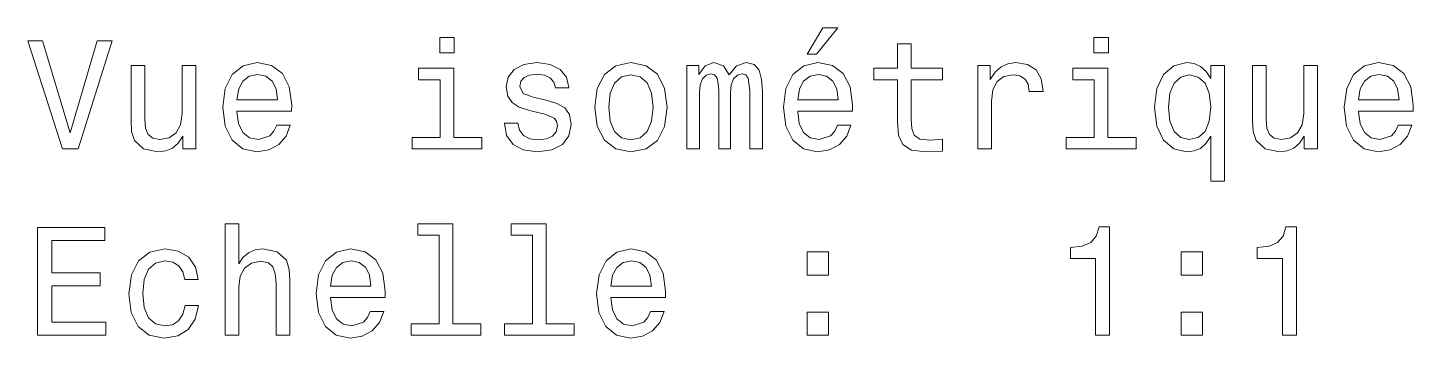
# Model space of a CAD drawing. Extents: x -452 to 1254, y -592 to 756.
# Drawn here: x 716.09 to 761.1, y 195.7 to 205.77 of the extents above; entities that cross this region are included whole.
import ezdxf

# ---------------------------------------------------------------- set-up
doc = ezdxf.new("R2010")
doc.units = 0

msp = doc.modelspace()

# ---------------------------------------------------------------- linework, layer by layer
at = {"color": 7, "lineweight": 13}
for points in [[(741.411, 204.915), (741.709, 204.915), (742.41, 205.773), (741.915, 205.773)], [(718.348, 205.344), (717.471, 202.364), (716.568, 205.344), (716.089, 205.344), (717.219, 201.839), (717.723, 201.839), (718.828, 205.344)], [(729.943, 205.46), (729.474, 205.46), (729.474, 204.956), (729.943, 204.956)], [(751.195, 205.46), (750.726, 205.46), (750.726, 204.956), (751.195, 204.956)], [(744.346, 204.078), (744.346, 202.722), (744.377, 202.283), (744.518, 201.98), (744.8, 201.804), (745.279, 201.743), (745.804, 201.768), (745.804, 202.152), (745.421, 202.121), (745.073, 202.162), (744.886, 202.288), (744.805, 202.5), (744.79, 202.797), (744.79, 204.078), (745.804, 204.078), (745.804, 204.456), (744.79, 204.456), (744.79, 205.248), (744.346, 205.248), (744.346, 204.456), (743.58, 204.456), (743.58, 204.078)], [(721.551, 204.547), (721.107, 204.547), (721.107, 202.984), (721.057, 202.621), (720.91, 202.359), (720.683, 202.197), (720.386, 202.147), (720.149, 202.187), (719.998, 202.308), (719.912, 202.515), (719.892, 202.807), (719.892, 204.547), (719.448, 204.547), (719.448, 202.767), (719.463, 202.409), (719.559, 202.111), (719.851, 201.839), (720.32, 201.743), (720.573, 201.779), (720.789, 201.869), (720.976, 202.026), (721.127, 202.253), (721.127, 201.839), (721.551, 201.839)], [(722.887, 203.065), (724.663, 203.065), (724.668, 203.271), (724.587, 203.851), (724.365, 204.285), (724.012, 204.547), (723.543, 204.643), (723.084, 204.542), (722.731, 204.26), (722.504, 203.801), (722.423, 203.196), (722.499, 202.575), (722.726, 202.121), (723.074, 201.839), (723.528, 201.743), (723.921, 201.809), (724.244, 201.98), (724.481, 202.253), (724.617, 202.616), (724.178, 202.616), (724.088, 202.414), (723.957, 202.263), (723.583, 202.142), (723.296, 202.197), (723.079, 202.374), (722.938, 202.661), (722.887, 203.049)], [(729.928, 202.212), (729.928, 204.456), (728.788, 204.456), (728.788, 204.078), (729.484, 204.078), (729.484, 202.212), (728.576, 202.212), (728.576, 201.839), (730.846, 201.839), (730.846, 202.212)], [(732.933, 203.418), (732.505, 203.518), (732.187, 203.634), (732.081, 203.871), (732.111, 204.038), (732.217, 204.159), (732.389, 204.235), (732.636, 204.265), (732.873, 204.235), (733.06, 204.144), (733.181, 204.008), (733.231, 203.826), (733.665, 203.826), (733.665, 203.836), (733.589, 204.164), (733.382, 204.421), (733.06, 204.583), (732.636, 204.643), (732.207, 204.583), (731.895, 204.416), (731.698, 204.169), (731.637, 203.856), (731.683, 203.554), (731.824, 203.342), (732.056, 203.191), (732.394, 203.085), (732.888, 202.964), (733.191, 202.838), (733.271, 202.737), (733.302, 202.585), (733.256, 202.399), (733.135, 202.258), (732.939, 202.167), (732.676, 202.137), (732.399, 202.167), (732.197, 202.273), (732.061, 202.444), (732.006, 202.681), (731.577, 202.681), (731.647, 202.278), (731.854, 201.985), (732.182, 201.809), (732.636, 201.743), (733.11, 201.809), (733.458, 201.985), (733.67, 202.268), (733.745, 202.636), (733.69, 202.954), (733.534, 203.17), (733.276, 203.312)], [(734.512, 203.191), (734.593, 202.575), (734.825, 202.121), (735.193, 201.839), (735.687, 201.743), (736.176, 201.839), (736.544, 202.116), (736.776, 202.57), (736.862, 203.191), (736.776, 203.806), (736.544, 204.265), (736.176, 204.542), (735.687, 204.643), (735.193, 204.542), (734.825, 204.26), (734.593, 203.806)], [(737.503, 201.839), (737.911, 201.839), (737.911, 203.65), (737.936, 203.922), (738.012, 204.119), (738.128, 204.235), (738.279, 204.28), (738.4, 204.24), (738.481, 204.139), (738.521, 203.967), (738.536, 203.74), (738.536, 201.839), (738.92, 201.839), (738.92, 203.65), (738.945, 203.917), (739.021, 204.114), (739.142, 204.235), (739.293, 204.28), (739.414, 204.24), (739.495, 204.139), (739.545, 203.74), (739.545, 201.839), (739.954, 201.839), (739.954, 203.71), (739.928, 204.098), (739.848, 204.396), (739.686, 204.578), (739.424, 204.643), (739.117, 204.542), (738.879, 204.25), (738.693, 204.537), (738.38, 204.643), (738.093, 204.542), (737.896, 204.26), (737.896, 204.547), (737.503, 204.547)], [(741.104, 203.065), (742.879, 203.065), (742.884, 203.271), (742.803, 203.851), (742.581, 204.285), (742.228, 204.547), (741.759, 204.643), (741.3, 204.542), (740.947, 204.26), (740.72, 203.801), (740.64, 203.196), (740.715, 202.575), (740.942, 202.121), (741.29, 201.839), (741.744, 201.743), (742.137, 201.809), (742.46, 201.98), (742.697, 202.253), (742.833, 202.616), (742.395, 202.616), (742.304, 202.414), (742.173, 202.263), (741.799, 202.142), (741.512, 202.197), (741.295, 202.374), (741.154, 202.661), (741.104, 203.049)], [(746.954, 201.839), (747.397, 201.839), (747.397, 203.387), (747.443, 203.761), (747.579, 204.028), (747.801, 204.189), (748.098, 204.245), (748.32, 204.209), (748.487, 204.109), (748.588, 203.937), (748.623, 203.705), (749.072, 203.705), (749.011, 204.114), (748.845, 204.406), (748.568, 204.583), (748.189, 204.643), (747.932, 204.603), (747.71, 204.502), (747.513, 204.33), (747.357, 204.098), (747.357, 204.547), (746.954, 204.547)], [(751.18, 202.212), (751.18, 204.456), (750.04, 204.456), (750.04, 204.078), (750.736, 204.078), (750.736, 202.212), (749.828, 202.212), (749.828, 201.839), (752.098, 201.839), (752.098, 202.212)], [(754.524, 204.129), (754.367, 204.356), (754.191, 204.517), (753.984, 204.608), (753.747, 204.643), (753.318, 204.542), (752.985, 204.26), (752.768, 203.806), (752.693, 203.196), (752.768, 202.58), (752.985, 202.127), (753.318, 201.839), (753.747, 201.743), (753.984, 201.773), (754.186, 201.859), (754.362, 202.016), (754.524, 202.253), (754.524, 200.79), (754.967, 200.79), (754.967, 204.547), (754.524, 204.547)], [(757.983, 204.547), (757.539, 204.547), (757.539, 202.984), (757.489, 202.621), (757.343, 202.359), (757.116, 202.197), (756.818, 202.147), (756.581, 202.187), (756.43, 202.308), (756.344, 202.515), (756.324, 202.807), (756.324, 204.547), (755.88, 204.547), (755.88, 202.767), (755.895, 202.409), (755.991, 202.111), (756.284, 201.839), (756.753, 201.743), (757.005, 201.779), (757.222, 201.869), (757.408, 202.026), (757.56, 202.253), (757.56, 201.839), (757.983, 201.839)], [(759.32, 203.065), (761.095, 203.065), (761.1, 203.271), (761.019, 203.851), (760.797, 204.285), (760.444, 204.547), (759.975, 204.643), (759.516, 204.542), (759.163, 204.26), (758.936, 203.801), (758.856, 203.196), (758.931, 202.575), (759.158, 202.121), (759.506, 201.839), (759.96, 201.743), (760.354, 201.809), (760.676, 201.98), (760.913, 202.253), (761.049, 202.616), (760.611, 202.616), (760.52, 202.414), (760.389, 202.263), (760.016, 202.142), (759.728, 202.197), (759.511, 202.374), (759.37, 202.661), (759.32, 203.049)], [(722.887, 203.438), (722.943, 203.786), (723.079, 204.043), (723.286, 204.199), (723.558, 204.255), (723.825, 204.199), (724.032, 204.043), (724.158, 203.786), (724.204, 203.438)], [(734.966, 203.196), (735.011, 203.65), (735.153, 203.977), (735.379, 204.179), (735.687, 204.25), (735.99, 204.179), (736.217, 203.982), (736.358, 203.65), (736.408, 203.196), (736.358, 202.737), (736.217, 202.404), (735.99, 202.202), (735.687, 202.137), (735.379, 202.202), (735.153, 202.404), (735.011, 202.737)], [(741.104, 203.438), (741.159, 203.786), (741.295, 204.043), (741.502, 204.199), (741.774, 204.255), (742.042, 204.199), (742.248, 204.043), (742.374, 203.786), (742.42, 203.438)], [(753.147, 203.196), (753.192, 203.645), (753.333, 203.972), (753.545, 204.174), (753.823, 204.245), (754.115, 204.174), (754.337, 203.977), (754.468, 203.65), (754.518, 203.196), (754.468, 202.737), (754.337, 202.409), (754.115, 202.207), (753.823, 202.142), (753.545, 202.207), (753.333, 202.409), (753.192, 202.742)], [(759.32, 203.438), (759.375, 203.786), (759.511, 204.043), (759.718, 204.199), (759.99, 204.255), (760.258, 204.199), (760.464, 204.043), (760.591, 203.786), (760.636, 203.438)], [(722.499, 195.792), (722.943, 195.792), (722.943, 197.356), (722.988, 197.714), (723.135, 197.976), (723.361, 198.137), (723.664, 198.198), (723.906, 198.147), (724.057, 198.011), (724.133, 197.784), (724.158, 197.482), (724.158, 195.792), (724.602, 195.792), (724.602, 197.572), (724.582, 197.931), (724.491, 198.228), (724.194, 198.5), (723.73, 198.596), (723.477, 198.561), (723.261, 198.465), (723.079, 198.314), (722.943, 198.107), (722.943, 199.413), (722.499, 199.413)], [(729.454, 199.04), (729.454, 196.165), (728.541, 196.165), (728.541, 195.792), (730.805, 195.792), (730.805, 196.165), (729.897, 196.165), (729.897, 199.413), (728.758, 199.413), (728.758, 199.04)], [(732.49, 199.04), (732.49, 196.165), (731.577, 196.165), (731.577, 195.792), (733.841, 195.792), (733.841, 196.165), (732.933, 196.165), (732.933, 199.413), (731.794, 199.413), (731.794, 199.04)], [(716.412, 195.792), (718.631, 195.792), (718.631, 196.216), (716.876, 196.216), (716.876, 197.401), (718.439, 197.401), (718.439, 197.82), (716.876, 197.82), (716.876, 198.869), (718.591, 198.869), (718.591, 199.292), (716.412, 199.292)], [(750.776, 195.792), (751.235, 195.792), (751.235, 199.317), (750.892, 199.317), (750.802, 199.01), (750.62, 198.803), (750.343, 198.682), (749.959, 198.642), (749.959, 198.284), (750.776, 198.284)], [(756.848, 195.792), (757.307, 195.792), (757.307, 199.317), (756.964, 199.317), (756.874, 199.01), (756.692, 198.803), (756.415, 198.682), (756.031, 198.642), (756.031, 198.284), (756.848, 198.284)], [(721.188, 197.603), (721.627, 197.603), (721.536, 198.006), (721.319, 198.324), (720.981, 198.521), (720.542, 198.596), (720.058, 198.495), (719.69, 198.213), (719.458, 197.754), (719.377, 197.139), (719.453, 196.529), (719.68, 196.075), (720.038, 195.792), (720.527, 195.696), (720.961, 195.772), (721.299, 195.984), (721.531, 196.317), (721.632, 196.761), (721.208, 196.761), (721.132, 196.478), (720.991, 196.266), (720.789, 196.135), (720.542, 196.095), (720.235, 196.16), (720.013, 196.362), (719.877, 196.69), (719.831, 197.154), (719.877, 197.608), (720.018, 197.936), (720.245, 198.137), (720.542, 198.208), (720.805, 198.163), (721.001, 198.047), (721.132, 197.855)], [(725.923, 197.018), (727.699, 197.018), (727.704, 197.225), (727.623, 197.804), (727.401, 198.238), (727.048, 198.5), (726.579, 198.596), (726.12, 198.495), (725.767, 198.213), (725.54, 197.754), (725.459, 197.149), (725.535, 196.529), (725.762, 196.075), (726.11, 195.792), (726.564, 195.696), (726.957, 195.762), (727.28, 195.933), (727.517, 196.206), (727.653, 196.569), (727.214, 196.569), (727.124, 196.367), (726.993, 196.216), (726.619, 196.095), (726.332, 196.15), (726.115, 196.327), (725.974, 196.614), (725.923, 197.003)], [(735.031, 197.018), (736.807, 197.018), (736.812, 197.225), (736.731, 197.804), (736.509, 198.238), (736.156, 198.5), (735.687, 198.596), (735.228, 198.495), (734.875, 198.213), (734.648, 197.754), (734.568, 197.149), (734.643, 196.529), (734.87, 196.075), (735.218, 195.792), (735.672, 195.696), (736.065, 195.762), (736.388, 195.933), (736.625, 196.206), (736.761, 196.569), (736.323, 196.569), (736.232, 196.367), (736.101, 196.216), (735.727, 196.095), (735.44, 196.15), (735.223, 196.327), (735.082, 196.614), (735.031, 197.003)], [(741.411, 197.749), (742.107, 197.749), (742.107, 198.5), (741.411, 198.5)], [(753.555, 197.749), (754.251, 197.749), (754.251, 198.5), (753.555, 198.5)], [(725.923, 197.391), (725.979, 197.739), (726.115, 197.996), (726.322, 198.152), (726.594, 198.208), (726.861, 198.152), (727.068, 197.996), (727.194, 197.739), (727.24, 197.391)], [(735.031, 197.391), (735.087, 197.739), (735.223, 197.996), (735.43, 198.152), (735.702, 198.208), (735.969, 198.152), (736.176, 197.996), (736.302, 197.739), (736.348, 197.391)], [(741.411, 195.792), (742.107, 195.792), (742.107, 196.544), (741.411, 196.544)], [(753.555, 195.792), (754.251, 195.792), (754.251, 196.544), (753.555, 196.544)]]:
    msp.add_lwpolyline(points, close=True, dxfattribs=at)

doc.saveas('drawing.dxf')
